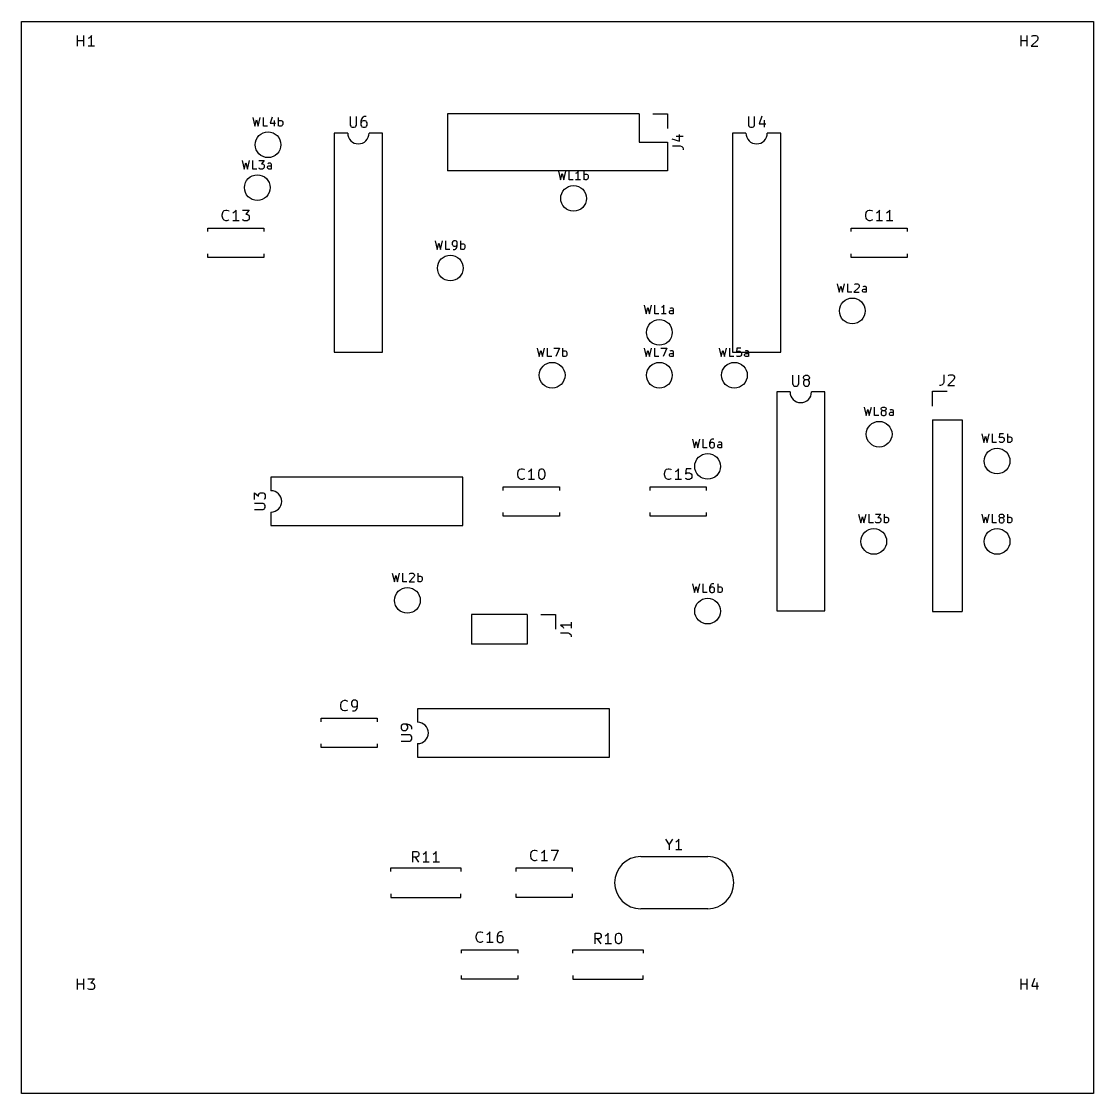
# Model space of a CAD drawing. Header units: millimetres. Extents: x 20 to 120, y -120 to -20.
import ezdxf

# ---------------------------------------------------------------- set-up
doc = ezdxf.new("R2010")
doc.units = ezdxf.units.MM
doc.layers.add('Edge.Cuts', color=40, linetype='CONTINUOUS', true_color=0xfabd2f)
doc.layers.add('F.Silkscreen', color=254, linetype='CONTINUOUS', true_color=0xebdbb2)

msp = doc.modelspace()

# ---------------------------------------------------------------- linework, layer by layer
at = {"layer": 'Edge.Cuts', "linetype": 'CONTINUOUS'}
for p, q in [((20, -20), (120, -20)), ((20, -120), (20, -20)), ((120, -20), (120, -120)), ((120, -120), (20, -120))]:
    msp.add_line(p, q, dxfattribs=at)
at = {"layer": 'F.Silkscreen', "linetype": 'CONTINUOUS'}
for p, q in [((25.238095, -22.304819), (25.238095, -21.304819)), ((25.238095, -21.781009), (25.809523, -21.781009)), ((25.809523, -22.304819), (25.809523, -21.304819)), ((26.333333, -21.542914), (26.238095, -21.590533)), ((26.428571, -21.447676), (26.333333, -21.542914)), ((26.523809, -21.304819), (26.428571, -21.447676)), ((26.523809, -22.304819), (26.523809, -21.304819)), ((113.238095, -22.304819), (113.238095, -21.304819)), ((113.238095, -21.781009), (113.809523, -21.781009)), ((113.809523, -22.304819), (113.809523, -21.304819)), ((114.761904, -21.73339), (114.190476, -22.304819)), ((114.238095, -21.400057), (114.285714, -21.352438)), ((114.285714, -21.352438), (114.380952, -21.304819)), ((114.380952, -21.304819), (114.619047, -21.304819)), ((114.619047, -21.304819), (114.714285, -21.352438)), ((114.714285, -21.352438), (114.761904, -21.400057)), ((114.761904, -21.400057), (114.809523, -21.495295)), ((114.809523, -21.590533), (114.761904, -21.73339)), ((114.809523, -21.495295), (114.809523, -21.590533)), ((26.809523, -22.304819), (26.238095, -22.304819)), ((114.190476, -22.304819), (114.809523, -22.304819)), ((41.590475, -28.963855), (41.780951, -29.763855)), ((42.085713, -29.763855), (42.27619, -28.963855)), ((42.580952, -29.763855), (42.580952, -28.963855)), ((43.380952, -28.92576), (43.190475, -29.497188)), ((43.990476, -29.763855), (43.990476, -28.963855)), ((50.668095, -28.874819), (50.668095, -29.684342)), ((51.239523, -29.684342), (51.239523, -28.874819)), ((51.810952, -28.970057), (51.715714, -29.112914)), ((51.858571, -28.922438), (51.810952, -28.970057)), ((51.953809, -28.874819), (51.858571, -28.922438)), ((52.144285, -28.874819), (51.953809, -28.874819)), ((59.73, -28.62), (59.73, -33.92)), ((77.62, -28.62), (59.73, -28.62)), ((77.62, -28.62), (77.62, -31.27)), ((78.89, -28.62), (80.27, -28.62)), ((80.27, -28.62), (80.27, -30)), ((87.808095, -28.874819), (87.808095, -29.684342)), ((88.379523, -29.684342), (88.379523, -28.874819)), ((89.04619, -28.8272), (88.808095, -29.541485)), ((41.780951, -29.763855), (41.933332, -29.192426)), ((41.933332, -29.192426), (42.085713, -29.763855)), ((42.961904, -29.763855), (42.580952, -29.763855)), ((43.190475, -29.497188), (43.685714, -29.497188)), ((43.571428, -29.230521), (43.571428, -29.763855)), ((43.990476, -29.268617), (44.066666, -29.230521)), ((44.066666, -29.763855), (43.990476, -29.72576)), ((44.066666, -29.230521), (44.219047, -29.230521)), ((44.219047, -29.763855), (44.066666, -29.763855)), ((44.219047, -29.230521), (44.295238, -29.268617)), ((44.295238, -29.72576), (44.219047, -29.763855)), ((44.295238, -29.268617), (44.333333, -29.306712)), ((44.333333, -29.687664), (44.295238, -29.72576)), ((44.333333, -29.306712), (44.371428, -29.382902)), ((44.371428, -29.611474), (44.333333, -29.687664)), ((44.371428, -29.382902), (44.371428, -29.611474)), ((50.668095, -29.684342), (50.715714, -29.77958)), ((50.715714, -29.77958), (50.763333, -29.8272)), ((50.763333, -29.8272), (50.858571, -29.874819)), ((50.858571, -29.874819), (51.049047, -29.874819)), ((51.049047, -29.874819), (51.144285, -29.8272)), ((51.144285, -29.8272), (51.191904, -29.77958)), ((51.191904, -29.77958), (51.239523, -29.684342)), ((51.715714, -29.112914), (51.668095, -29.30339)), ((51.668095, -29.30339), (51.668095, -29.684342)), ((51.715714, -29.351009), (51.668095, -29.446247)), ((51.668095, -29.684342), (51.715714, -29.77958)), ((51.763333, -29.30339), (51.715714, -29.351009)), ((51.715714, -29.77958), (51.763333, -29.8272)), ((51.858571, -29.255771), (51.763333, -29.30339)), ((51.763333, -29.8272), (51.858571, -29.874819)), ((52.049047, -29.255771), (51.858571, -29.255771)), ((51.858571, -29.874819), (52.049047, -29.874819)), ((52.144285, -29.30339), (52.049047, -29.255771)), ((52.049047, -29.874819), (52.144285, -29.8272)), ((52.191904, -29.351009), (52.144285, -29.30339)), ((52.144285, -29.8272), (52.191904, -29.77958)), ((52.239523, -29.446247), (52.191904, -29.351009)), ((52.191904, -29.77958), (52.239523, -29.684342)), ((52.239523, -29.684342), (52.239523, -29.446247)), ((87.808095, -29.684342), (87.855714, -29.77958)), ((87.855714, -29.77958), (87.903333, -29.8272)), ((87.903333, -29.8272), (87.998571, -29.874819)), ((87.998571, -29.874819), (88.189047, -29.874819)), ((88.189047, -29.874819), (88.284285, -29.8272)), ((88.284285, -29.8272), (88.331904, -29.77958)), ((88.331904, -29.77958), (88.379523, -29.684342)), ((88.808095, -29.541485), (89.427142, -29.541485)), ((89.284285, -29.208152), (89.284285, -29.874819)), ((49.18, -30.42), (49.18, -50.86)), ((50.43, -30.42), (49.18, -30.42)), ((53.68, -30.42), (52.43, -30.42)), ((53.68, -50.86), (53.68, -30.42)), ((80.6772, -30.936666), (81.391485, -31.174761)), ((81.058152, -30.698571), (81.724819, -30.698571)), ((81.391485, -31.174761), (81.391485, -30.555714)), ((86.32, -30.42), (86.32, -50.86)), ((87.57, -30.42), (86.32, -30.42)), ((90.82, -30.42), (89.57, -30.42)), ((90.82, -50.86), (90.82, -30.42)), ((77.62, -31.27), (80.27, -31.27)), ((80.27, -31.27), (80.27, -33.92)), ((80.724819, -31.603333), (81.439104, -31.603333)), ((81.439104, -31.603333), (81.581961, -31.650952)), ((81.581961, -31.650952), (81.6772, -31.74619)), ((81.6772, -31.74619), (81.724819, -31.889047)), ((81.724819, -31.889047), (81.724819, -31.984285)), ((40.590475, -32.963855), (40.780951, -33.763855)), ((41.085713, -33.763855), (41.27619, -32.963855)), ((41.580952, -33.763855), (41.580952, -32.963855)), ((42.15238, -32.963855), (42.647618, -32.963855)), ((42.647618, -32.963855), (42.380952, -33.268617)), ((40.780951, -33.763855), (40.933332, -33.192426)), ((40.933332, -33.192426), (41.085713, -33.763855)), ((41.961904, -33.763855), (41.580952, -33.763855)), ((42.190475, -33.72576), (42.15238, -33.687664)), ((42.266666, -33.763855), (42.190475, -33.72576)), ((42.495237, -33.763855), (42.266666, -33.763855)), ((42.380952, -33.268617), (42.495237, -33.268617)), ((42.495237, -33.268617), (42.571428, -33.306712)), ((42.571428, -33.72576), (42.495237, -33.763855)), ((42.571428, -33.306712), (42.609523, -33.344807)), ((42.609523, -33.687664), (42.571428, -33.72576)), ((42.609523, -33.344807), (42.647618, -33.420998)), ((42.647618, -33.611474), (42.609523, -33.687664)), ((42.647618, -33.420998), (42.647618, -33.611474)), ((42.95238, -33.573379), (42.990476, -33.497188)), ((42.95238, -33.649569), (42.95238, -33.573379)), ((42.990476, -33.72576), (42.95238, -33.649569)), ((43.066666, -33.230521), (42.990476, -33.268617)), ((42.990476, -33.497188), (43.066666, -33.459093)), ((43.066666, -33.763855), (42.990476, -33.72576)), ((43.219047, -33.230521), (43.066666, -33.230521)), ((43.066666, -33.459093), (43.257142, -33.459093)), ((43.257142, -33.763855), (43.066666, -33.763855)), ((43.295238, -33.268617), (43.219047, -33.230521)), ((43.257142, -33.459093), (43.333333, -33.420998)), ((43.333333, -33.72576), (43.257142, -33.763855)), ((43.333333, -33.344807), (43.295238, -33.268617)), ((43.333333, -33.763855), (43.333333, -33.344807)), ((80.27, -33.92), (59.73, -33.92)), ((70.090475, -33.963855), (70.280951, -34.763855)), ((70.585713, -34.763855), (70.77619, -33.963855)), ((71.080952, -34.763855), (71.080952, -33.963855)), ((71.919047, -33.963855), (71.842856, -34.07814)), ((71.919047, -34.763855), (71.919047, -33.963855)), ((72.490476, -34.763855), (72.490476, -33.963855)), ((70.280951, -34.763855), (70.433332, -34.192426)), ((70.433332, -34.192426), (70.585713, -34.763855)), ((71.461904, -34.763855), (71.080952, -34.763855)), ((71.766666, -34.154331), (71.690475, -34.192426)), ((72.147618, -34.763855), (71.690475, -34.763855)), ((71.842856, -34.07814), (71.766666, -34.154331)), ((72.490476, -34.268617), (72.566666, -34.230521)), ((72.566666, -34.763855), (72.490476, -34.72576)), ((72.566666, -34.230521), (72.719047, -34.230521)), ((72.719047, -34.763855), (72.566666, -34.763855)), ((72.719047, -34.230521), (72.795238, -34.268617)), ((72.795238, -34.72576), (72.719047, -34.763855)), ((72.795238, -34.268617), (72.833333, -34.306712)), ((72.833333, -34.687664), (72.795238, -34.72576)), ((72.833333, -34.306712), (72.871428, -34.382902)), ((72.871428, -34.611474), (72.833333, -34.687664)), ((72.871428, -34.382902), (72.871428, -34.611474)), ((38.728095, -38.02339), (38.775714, -37.832914)), ((38.775714, -37.832914), (38.823333, -37.737676)), ((38.823333, -37.737676), (38.918571, -37.642438)), ((38.918571, -37.642438), (39.061428, -37.594819)), ((39.061428, -37.594819), (39.156666, -37.594819)), ((39.156666, -37.594819), (39.299523, -37.642438)), ((39.299523, -37.642438), (39.347142, -37.690057)), ((39.823333, -37.832914), (39.728095, -37.880533)), ((39.918571, -37.737676), (39.823333, -37.832914)), ((40.013809, -37.594819), (39.918571, -37.737676)), ((40.013809, -38.594819), (40.013809, -37.594819)), ((40.632857, -37.594819), (41.251904, -37.594819)), ((41.251904, -37.594819), (40.918571, -37.975771)), ((40.918571, -37.975771), (41.061428, -37.975771)), ((41.061428, -37.975771), (41.156666, -38.02339)), ((98.748095, -38.02339), (98.795714, -37.832914)), ((98.795714, -37.832914), (98.843333, -37.737676)), ((98.843333, -37.737676), (98.938571, -37.642438)), ((98.938571, -37.642438), (99.081428, -37.594819)), ((99.081428, -37.594819), (99.176666, -37.594819)), ((99.176666, -37.594819), (99.319523, -37.642438)), ((99.319523, -37.642438), (99.367142, -37.690057)), ((99.843333, -37.832914), (99.748095, -37.880533)), ((99.938571, -37.737676), (99.843333, -37.832914)), ((100.033809, -37.594819), (99.938571, -37.737676)), ((100.033809, -38.594819), (100.033809, -37.594819)), ((100.795714, -37.832914), (100.700476, -37.880533)), ((100.890952, -37.737676), (100.795714, -37.832914)), ((100.98619, -37.594819), (100.890952, -37.737676)), ((100.98619, -38.594819), (100.98619, -37.594819)), ((38.728095, -38.166247), (38.728095, -38.02339)), ((38.775714, -38.356723), (38.728095, -38.166247)), ((38.823333, -38.451961), (38.775714, -38.356723)), ((38.918571, -38.5472), (38.823333, -38.451961)), ((39.061428, -38.594819), (38.918571, -38.5472)), ((39.156666, -38.594819), (39.061428, -38.594819)), ((39.299523, -38.5472), (39.156666, -38.594819)), ((39.347142, -38.49958), (39.299523, -38.5472)), ((40.299523, -38.594819), (39.728095, -38.594819)), ((40.680476, -38.5472), (40.632857, -38.49958)), ((40.775714, -38.594819), (40.680476, -38.5472)), ((41.061428, -38.594819), (40.775714, -38.594819)), ((41.156666, -38.5472), (41.061428, -38.594819)), ((41.156666, -38.02339), (41.204285, -38.071009)), ((41.204285, -38.49958), (41.156666, -38.5472)), ((41.204285, -38.071009), (41.251904, -38.166247)), ((41.251904, -38.404342), (41.204285, -38.49958)), ((41.251904, -38.166247), (41.251904, -38.404342)), ((98.748095, -38.166247), (98.748095, -38.02339)), ((98.795714, -38.356723), (98.748095, -38.166247)), ((98.843333, -38.451961), (98.795714, -38.356723)), ((98.938571, -38.5472), (98.843333, -38.451961)), ((99.081428, -38.594819), (98.938571, -38.5472)), ((99.176666, -38.594819), (99.081428, -38.594819)), ((99.319523, -38.5472), (99.176666, -38.594819)), ((99.367142, -38.49958), (99.319523, -38.5472)), ((100.319523, -38.594819), (99.748095, -38.594819)), ((101.271904, -38.594819), (100.700476, -38.594819)), ((37.37, -39.27), (42.61, -39.27)), ((37.37, -39.607), (37.37, -39.27)), ((42.61, -39.27), (42.61, -39.607)), ((97.39, -39.27), (102.63, -39.27)), ((97.39, -39.607), (97.39, -39.27)), ((102.63, -39.27), (102.63, -39.607)), ((58.590475, -40.463855), (58.780951, -41.263855)), ((58.780951, -41.263855), (58.933332, -40.692426)), ((58.933332, -40.692426), (59.085713, -41.263855)), ((59.085713, -41.263855), (59.27619, -40.463855)), ((59.580952, -41.263855), (59.580952, -40.463855)), ((60.228571, -40.540045), (60.190475, -40.616236)), ((60.190475, -40.616236), (60.190475, -40.806712)), ((60.190475, -40.806712), (60.228571, -40.882902)), ((60.266666, -40.50195), (60.228571, -40.540045)), ((60.228571, -40.882902), (60.266666, -40.920998)), ((60.342856, -40.463855), (60.266666, -40.50195)), ((60.266666, -40.920998), (60.342856, -40.959093)), ((60.495237, -40.463855), (60.342856, -40.463855)), ((60.342856, -40.959093), (60.495237, -40.959093)), ((60.571428, -40.50195), (60.495237, -40.463855)), ((60.495237, -40.959093), (60.571428, -40.920998)), ((60.609523, -40.540045), (60.571428, -40.50195)), ((60.571428, -40.920998), (60.609523, -40.882902)), ((60.647618, -40.616236), (60.609523, -40.540045)), ((60.609523, -40.882902), (60.647618, -40.806712)), ((60.609523, -41.073379), (60.647618, -40.920998)), ((60.647618, -40.920998), (60.647618, -40.616236)), ((60.990476, -41.263855), (60.990476, -40.463855)), ((60.990476, -40.768617), (61.066666, -40.730521)), ((61.066666, -40.730521), (61.219047, -40.730521)), ((61.219047, -40.730521), (61.295238, -40.768617)), ((61.295238, -40.768617), (61.333333, -40.806712)), ((61.333333, -40.806712), (61.371428, -40.882902)), ((61.371428, -40.882902), (61.371428, -41.111474)), ((37.37, -42.01), (37.37, -41.673)), ((42.61, -41.673), (42.61, -42.01)), ((59.961904, -41.263855), (59.580952, -41.263855)), ((60.266666, -41.263855), (60.419047, -41.263855)), ((60.419047, -41.263855), (60.495237, -41.22576)), ((60.495237, -41.22576), (60.533333, -41.187664)), ((60.533333, -41.187664), (60.609523, -41.073379)), ((61.066666, -41.263855), (60.990476, -41.22576)), ((61.219047, -41.263855), (61.066666, -41.263855)), ((61.295238, -41.22576), (61.219047, -41.263855)), ((61.333333, -41.187664), (61.295238, -41.22576)), ((61.371428, -41.111474), (61.333333, -41.187664)), ((97.39, -42.01), (97.39, -41.673)), ((102.63, -41.673), (102.63, -42.01)), ((42.61, -42.01), (37.37, -42.01)), ((102.63, -42.01), (97.39, -42.01)), ((96.090475, -44.463855), (96.280951, -45.263855)), ((96.280951, -45.263855), (96.433332, -44.692426)), ((96.433332, -44.692426), (96.585713, -45.263855)), ((96.585713, -45.263855), (96.77619, -44.463855)), ((97.080952, -45.263855), (97.080952, -44.463855)), ((98.109523, -44.806712), (97.65238, -45.263855)), ((97.690475, -44.540045), (97.728571, -44.50195)), ((97.728571, -44.50195), (97.804761, -44.463855)), ((97.804761, -44.463855), (97.995237, -44.463855)), ((97.995237, -44.463855), (98.071428, -44.50195)), ((98.071428, -44.50195), (98.109523, -44.540045)), ((98.109523, -44.540045), (98.147618, -44.616236)), ((98.147618, -44.692426), (98.109523, -44.806712)), ((98.147618, -44.616236), (98.147618, -44.692426)), ((98.45238, -45.073379), (98.490476, -44.997188)), ((98.566666, -44.730521), (98.490476, -44.768617)), ((98.490476, -44.997188), (98.566666, -44.959093)), ((98.719047, -44.730521), (98.566666, -44.730521)), ((98.566666, -44.959093), (98.757142, -44.959093)), ((98.795238, -44.768617), (98.719047, -44.730521)), ((98.757142, -44.959093), (98.833333, -44.920998)), ((98.833333, -44.844807), (98.795238, -44.768617)), ((98.833333, -45.263855), (98.833333, -44.844807)), ((97.461904, -45.263855), (97.080952, -45.263855)), ((97.65238, -45.263855), (98.147618, -45.263855)), ((98.45238, -45.149569), (98.45238, -45.073379)), ((98.490476, -45.22576), (98.45238, -45.149569)), ((98.566666, -45.263855), (98.490476, -45.22576)), ((98.757142, -45.263855), (98.566666, -45.263855)), ((98.833333, -45.22576), (98.757142, -45.263855)), ((78.090475, -46.463855), (78.280951, -47.263855)), ((78.280951, -47.263855), (78.433332, -46.692426)), ((78.433332, -46.692426), (78.585713, -47.263855)), ((78.585713, -47.263855), (78.77619, -46.463855)), ((79.080952, -47.263855), (79.080952, -46.463855)), ((79.766666, -46.654331), (79.690475, -46.692426)), ((79.842856, -46.57814), (79.766666, -46.654331)), ((79.919047, -46.463855), (79.842856, -46.57814)), ((79.919047, -47.263855), (79.919047, -46.463855)), ((80.45238, -47.073379), (80.490476, -46.997188)), ((80.566666, -46.730521), (80.490476, -46.768617)), ((80.490476, -46.997188), (80.566666, -46.959093)), ((80.719047, -46.730521), (80.566666, -46.730521)), ((80.566666, -46.959093), (80.757142, -46.959093)), ((80.795238, -46.768617), (80.719047, -46.730521)), ((80.757142, -46.959093), (80.833333, -46.920998)), ((80.833333, -46.844807), (80.795238, -46.768617)), ((80.833333, -47.263855), (80.833333, -46.844807)), ((79.461904, -47.263855), (79.080952, -47.263855)), ((80.147618, -47.263855), (79.690475, -47.263855)), ((80.45238, -47.149569), (80.45238, -47.073379)), ((80.490476, -47.22576), (80.45238, -47.149569)), ((80.566666, -47.263855), (80.490476, -47.22576)), ((80.757142, -47.263855), (80.566666, -47.263855)), ((80.833333, -47.22576), (80.757142, -47.263855)), ((49.18, -50.86), (53.68, -50.86)), ((68.090475, -50.463855), (68.280951, -51.263855)), ((68.280951, -51.263855), (68.433332, -50.692426)), ((68.433332, -50.692426), (68.585713, -51.263855)), ((68.585713, -51.263855), (68.77619, -50.463855)), ((69.080952, -51.263855), (69.080952, -50.463855)), ((69.65238, -50.463855), (70.185714, -50.463855)), ((70.185714, -50.463855), (69.842856, -51.263855)), ((70.490476, -51.263855), (70.490476, -50.463855)), ((70.490476, -50.768617), (70.566666, -50.730521)), ((70.566666, -50.730521), (70.719047, -50.730521)), ((70.719047, -50.730521), (70.795238, -50.768617)), ((70.795238, -50.768617), (70.833333, -50.806712)), ((70.833333, -50.806712), (70.871428, -50.882902)), ((70.871428, -50.882902), (70.871428, -51.111474)), ((78.090475, -50.463855), (78.280951, -51.263855)), ((78.280951, -51.263855), (78.433332, -50.692426)), ((78.433332, -50.692426), (78.585713, -51.263855)), ((78.585713, -51.263855), (78.77619, -50.463855)), ((79.080952, -51.263855), (79.080952, -50.463855)), ((79.65238, -50.463855), (80.185714, -50.463855)), ((80.185714, -50.463855), (79.842856, -51.263855)), ((80.45238, -51.073379), (80.490476, -50.997188)), ((80.566666, -50.730521), (80.490476, -50.768617)), ((80.490476, -50.997188), (80.566666, -50.959093)), ((80.719047, -50.730521), (80.566666, -50.730521)), ((80.566666, -50.959093), (80.757142, -50.959093)), ((80.795238, -50.768617), (80.719047, -50.730521)), ((80.757142, -50.959093), (80.833333, -50.920998)), ((80.833333, -50.844807), (80.795238, -50.768617)), ((80.833333, -51.263855), (80.833333, -50.844807)), ((85.090475, -50.463855), (85.280951, -51.263855)), ((85.280951, -51.263855), (85.433332, -50.692426)), ((85.433332, -50.692426), (85.585713, -51.263855)), ((85.585713, -51.263855), (85.77619, -50.463855)), ((86.080952, -51.263855), (86.080952, -50.463855)), ((86.32, -50.86), (90.82, -50.86)), ((86.728571, -50.463855), (86.690475, -50.844807)), ((86.690475, -50.844807), (86.728571, -50.806712)), ((87.109523, -50.463855), (86.728571, -50.463855)), ((86.728571, -50.806712), (86.804761, -50.768617)), ((86.804761, -50.768617), (86.995237, -50.768617)), ((86.995237, -50.768617), (87.071428, -50.806712)), ((87.071428, -50.806712), (87.109523, -50.844807)), ((87.109523, -50.844807), (87.147618, -50.920998)), ((87.147618, -50.920998), (87.147618, -51.111474)), ((87.45238, -51.073379), (87.490476, -50.997188)), ((87.566666, -50.730521), (87.490476, -50.768617)), ((87.490476, -50.997188), (87.566666, -50.959093)), ((87.719047, -50.730521), (87.566666, -50.730521)), ((87.566666, -50.959093), (87.757142, -50.959093)), ((87.795238, -50.768617), (87.719047, -50.730521)), ((87.757142, -50.959093), (87.833333, -50.920998)), ((87.833333, -50.844807), (87.795238, -50.768617)), ((87.833333, -51.263855), (87.833333, -50.844807)), ((69.461904, -51.263855), (69.080952, -51.263855)), ((70.566666, -51.263855), (70.490476, -51.22576)), ((70.719047, -51.263855), (70.566666, -51.263855)), ((70.795238, -51.22576), (70.719047, -51.263855)), ((70.833333, -51.187664), (70.795238, -51.22576)), ((70.871428, -51.111474), (70.833333, -51.187664)), ((79.461904, -51.263855), (79.080952, -51.263855)), ((80.45238, -51.149569), (80.45238, -51.073379)), ((80.490476, -51.22576), (80.45238, -51.149569)), ((80.566666, -51.263855), (80.490476, -51.22576)), ((80.757142, -51.263855), (80.566666, -51.263855)), ((80.833333, -51.22576), (80.757142, -51.263855)), ((86.461904, -51.263855), (86.080952, -51.263855)), ((86.728571, -51.22576), (86.690475, -51.187664)), ((86.804761, -51.263855), (86.728571, -51.22576)), ((86.995237, -51.263855), (86.804761, -51.263855)), ((87.071428, -51.22576), (86.995237, -51.263855)), ((87.109523, -51.187664), (87.071428, -51.22576)), ((87.147618, -51.111474), (87.109523, -51.187664)), ((87.45238, -51.149569), (87.45238, -51.073379)), ((87.490476, -51.22576), (87.45238, -51.149569)), ((87.566666, -51.263855), (87.490476, -51.22576)), ((87.757142, -51.263855), (87.566666, -51.263855)), ((87.833333, -51.22576), (87.757142, -51.263855)), ((106.019166, -52.954819), (106.019166, -53.669104)), ((106.495357, -53.002438), (106.590595, -52.954819)), ((106.590595, -52.954819), (106.82869, -52.954819)), ((106.82869, -52.954819), (106.923928, -53.002438)), ((91.930595, -53.004819), (91.930595, -53.814342)), ((91.930595, -53.814342), (91.978214, -53.90958)), ((91.978214, -53.90958), (92.025833, -53.9572)), ((92.025833, -53.9572), (92.121071, -54.004819)), ((92.311547, -54.004819), (92.406785, -53.9572)), ((92.406785, -53.9572), (92.454404, -53.90958)), ((92.454404, -53.90958), (92.502023, -53.814342)), ((92.502023, -53.814342), (92.502023, -53.004819)), ((92.930595, -53.195295), (92.978214, -53.100057)), ((92.930595, -53.242914), (92.930595, -53.195295)), ((92.978214, -53.338152), (92.930595, -53.242914)), ((92.978214, -53.528628), (92.930595, -53.623866)), ((92.930595, -53.623866), (92.930595, -53.814342)), ((92.930595, -53.814342), (92.978214, -53.90958)), ((92.978214, -53.100057), (93.025833, -53.052438)), ((93.025833, -53.385771), (92.978214, -53.338152)), ((93.025833, -53.481009), (92.978214, -53.528628)), ((92.978214, -53.90958), (93.025833, -53.9572)), ((93.025833, -53.052438), (93.121071, -53.004819)), ((93.121071, -53.43339), (93.025833, -53.385771)), ((93.121071, -53.43339), (93.025833, -53.481009)), ((93.025833, -53.9572), (93.121071, -54.004819)), ((93.121071, -53.004819), (93.311547, -53.004819)), ((93.311547, -53.43339), (93.121071, -53.43339)), ((93.311547, -53.004819), (93.406785, -53.052438)), ((93.406785, -53.385771), (93.311547, -53.43339)), ((93.406785, -53.481009), (93.311547, -53.43339)), ((93.311547, -54.004819), (93.406785, -53.9572)), ((93.406785, -53.052438), (93.454404, -53.100057)), ((93.454404, -53.338152), (93.406785, -53.385771)), ((93.454404, -53.528628), (93.406785, -53.481009)), ((93.406785, -53.9572), (93.454404, -53.90958)), ((93.454404, -53.100057), (93.502023, -53.195295)), ((93.502023, -53.242914), (93.454404, -53.338152)), ((93.502023, -53.623866), (93.454404, -53.528628)), ((93.454404, -53.90958), (93.502023, -53.814342)), ((93.502023, -53.195295), (93.502023, -53.242914)), ((93.502023, -53.814342), (93.502023, -53.623866)), ((105.733452, -53.954819), (105.638214, -53.954819)), ((105.876309, -53.9072), (105.733452, -53.954819)), ((105.971547, -53.811961), (105.876309, -53.9072)), ((106.019166, -53.669104), (105.971547, -53.811961)), ((106.971547, -53.38339), (106.400119, -53.954819)), ((106.400119, -53.954819), (107.019166, -53.954819)), ((106.447738, -53.050057), (106.495357, -53.002438)), ((106.923928, -53.002438), (106.971547, -53.050057)), ((106.971547, -53.050057), (107.019166, -53.145295)), ((107.019166, -53.240533), (106.971547, -53.38339)), ((107.019166, -53.145295), (107.019166, -53.240533)), ((90.4425, -54.55), (90.4425, -74.99)), ((91.6925, -54.55), (90.4425, -54.55)), ((92.121071, -54.004819), (92.311547, -54.004819)), ((93.121071, -54.004819), (93.311547, -54.004819)), ((94.9425, -54.55), (93.6925, -54.55)), ((94.9425, -74.99), (94.9425, -54.55)), ((104.9725, -54.5), (106.3525, -54.5)), ((104.9725, -55.88), (104.9725, -54.5)), ((98.590475, -55.963855), (98.780951, -56.763855)), ((99.085713, -56.763855), (99.27619, -55.963855)), ((99.580952, -56.763855), (99.580952, -55.963855)), ((100.266666, -56.00195), (100.342856, -55.963855)), ((100.342856, -55.963855), (100.495237, -55.963855)), ((100.495237, -55.963855), (100.571428, -56.00195)), ((98.780951, -56.763855), (98.933332, -56.192426)), ((98.933332, -56.192426), (99.085713, -56.763855)), ((99.961904, -56.763855), (99.580952, -56.763855)), ((100.190475, -56.116236), (100.228571, -56.040045)), ((100.190475, -56.154331), (100.190475, -56.116236)), ((100.228571, -56.230521), (100.190475, -56.154331)), ((100.228571, -56.382902), (100.190475, -56.459093)), ((100.190475, -56.459093), (100.190475, -56.611474)), ((100.190475, -56.611474), (100.228571, -56.687664)), ((100.228571, -56.040045), (100.266666, -56.00195)), ((100.266666, -56.268617), (100.228571, -56.230521)), ((100.266666, -56.344807), (100.228571, -56.382902)), ((100.228571, -56.687664), (100.266666, -56.72576)), ((100.342856, -56.306712), (100.266666, -56.268617)), ((100.342856, -56.306712), (100.266666, -56.344807)), ((100.266666, -56.72576), (100.342856, -56.763855)), ((100.495237, -56.306712), (100.342856, -56.306712)), ((100.342856, -56.763855), (100.495237, -56.763855)), ((100.571428, -56.268617), (100.495237, -56.306712)), ((100.571428, -56.344807), (100.495237, -56.306712)), ((100.495237, -56.763855), (100.571428, -56.72576)), ((100.571428, -56.00195), (100.609523, -56.040045)), ((100.609523, -56.230521), (100.571428, -56.268617)), ((100.609523, -56.382902), (100.571428, -56.344807)), ((100.571428, -56.72576), (100.609523, -56.687664)), ((100.609523, -56.040045), (100.647618, -56.116236)), ((100.647618, -56.154331), (100.609523, -56.230521)), ((100.647618, -56.459093), (100.609523, -56.382902)), ((100.609523, -56.687664), (100.647618, -56.611474)), ((100.647618, -56.116236), (100.647618, -56.154331)), ((100.647618, -56.611474), (100.647618, -56.459093)), ((100.95238, -56.573379), (100.990476, -56.497188)), ((100.95238, -56.649569), (100.95238, -56.573379)), ((100.990476, -56.72576), (100.95238, -56.649569)), ((101.066666, -56.230521), (100.990476, -56.268617)), ((100.990476, -56.497188), (101.066666, -56.459093)), ((101.066666, -56.763855), (100.990476, -56.72576)), ((101.219047, -56.230521), (101.066666, -56.230521)), ((101.066666, -56.459093), (101.257142, -56.459093)), ((101.257142, -56.763855), (101.066666, -56.763855)), ((101.295238, -56.268617), (101.219047, -56.230521)), ((101.257142, -56.459093), (101.333333, -56.420998)), ((101.333333, -56.72576), (101.257142, -56.763855)), ((101.333333, -56.344807), (101.295238, -56.268617)), ((101.333333, -56.763855), (101.333333, -56.344807)), ((104.9725, -57.15), (104.9725, -75.04)), ((104.9725, -57.15), (107.7325, -57.15)), ((107.7325, -57.15), (107.7325, -75.04)), ((82.590475, -58.963855), (82.780951, -59.763855)), ((83.085713, -59.763855), (83.27619, -58.963855)), ((83.580952, -59.763855), (83.580952, -58.963855)), ((84.419047, -58.963855), (84.342856, -59.00195)), ((84.571428, -58.963855), (84.419047, -58.963855)), ((109.590475, -58.463855), (109.780951, -59.263855)), ((109.780951, -59.263855), (109.933332, -58.692426)), ((109.933332, -58.692426), (110.085713, -59.263855)), ((110.085713, -59.263855), (110.27619, -58.463855)), ((110.580952, -59.263855), (110.580952, -58.463855)), ((111.228571, -58.463855), (111.190475, -58.844807)), ((111.190475, -58.844807), (111.228571, -58.806712)), ((111.609523, -58.463855), (111.228571, -58.463855)), ((111.228571, -58.806712), (111.304761, -58.768617)), ((111.304761, -58.768617), (111.495237, -58.768617)), ((111.495237, -58.768617), (111.571428, -58.806712)), ((111.571428, -58.806712), (111.609523, -58.844807)), ((111.609523, -58.844807), (111.647618, -58.920998)), ((111.647618, -58.920998), (111.647618, -59.111474)), ((111.990476, -59.263855), (111.990476, -58.463855)), ((111.990476, -58.768617), (112.066666, -58.730521)), ((112.066666, -58.730521), (112.219047, -58.730521)), ((112.219047, -58.730521), (112.295238, -58.768617)), ((112.295238, -58.768617), (112.333333, -58.806712)), ((112.333333, -58.806712), (112.371428, -58.882902)), ((112.371428, -58.882902), (112.371428, -59.111474)), ((82.780951, -59.763855), (82.933332, -59.192426)), ((82.933332, -59.192426), (83.085713, -59.763855)), ((83.961904, -59.763855), (83.580952, -59.763855)), ((84.228571, -59.154331), (84.190475, -59.306712)), ((84.190475, -59.306712), (84.190475, -59.611474)), ((84.228571, -59.344807), (84.190475, -59.420998)), ((84.190475, -59.611474), (84.228571, -59.687664)), ((84.304761, -59.040045), (84.228571, -59.154331)), ((84.266666, -59.306712), (84.228571, -59.344807)), ((84.228571, -59.687664), (84.266666, -59.72576)), ((84.342856, -59.268617), (84.266666, -59.306712)), ((84.266666, -59.72576), (84.342856, -59.763855)), ((84.342856, -59.00195), (84.304761, -59.040045)), ((84.495237, -59.268617), (84.342856, -59.268617)), ((84.342856, -59.763855), (84.495237, -59.763855)), ((84.571428, -59.306712), (84.495237, -59.268617)), ((84.495237, -59.763855), (84.571428, -59.72576)), ((84.609523, -59.344807), (84.571428, -59.306712)), ((84.571428, -59.72576), (84.609523, -59.687664)), ((84.647618, -59.420998), (84.609523, -59.344807)), ((84.609523, -59.687664), (84.647618, -59.611474)), ((84.647618, -59.611474), (84.647618, -59.420998)), ((84.95238, -59.573379), (84.990476, -59.497188)), ((84.95238, -59.649569), (84.95238, -59.573379)), ((84.990476, -59.72576), (84.95238, -59.649569)), ((85.066666, -59.230521), (84.990476, -59.268617)), ((84.990476, -59.497188), (85.066666, -59.459093)), ((85.066666, -59.763855), (84.990476, -59.72576)), ((85.219047, -59.230521), (85.066666, -59.230521)), ((85.066666, -59.459093), (85.257142, -59.459093)), ((85.257142, -59.763855), (85.066666, -59.763855)), ((85.295238, -59.268617), (85.219047, -59.230521)), ((85.257142, -59.459093), (85.333333, -59.420998)), ((85.333333, -59.72576), (85.257142, -59.763855)), ((85.333333, -59.344807), (85.295238, -59.268617)), ((85.333333, -59.763855), (85.333333, -59.344807)), ((110.961904, -59.263855), (110.580952, -59.263855)), ((111.228571, -59.22576), (111.190475, -59.187664)), ((111.304761, -59.263855), (111.228571, -59.22576)), ((111.495237, -59.263855), (111.304761, -59.263855)), ((111.571428, -59.22576), (111.495237, -59.263855)), ((111.609523, -59.187664), (111.571428, -59.22576)), ((111.647618, -59.111474), (111.609523, -59.187664)), ((112.066666, -59.263855), (111.990476, -59.22576)), ((112.219047, -59.263855), (112.066666, -59.263855)), ((112.295238, -59.22576), (112.219047, -59.263855)), ((112.333333, -59.187664), (112.295238, -59.22576)), ((112.371428, -59.111474), (112.333333, -59.187664)), ((66.293095, -62.15339), (66.340714, -61.962914)), ((66.340714, -61.962914), (66.388333, -61.867676)), ((66.388333, -61.867676), (66.483571, -61.772438)), ((66.483571, -61.772438), (66.626428, -61.724819)), ((66.626428, -61.724819), (66.721666, -61.724819)), ((66.721666, -61.724819), (66.864523, -61.772438)), ((66.864523, -61.772438), (66.912142, -61.820057)), ((67.388333, -61.962914), (67.293095, -62.010533)), ((67.483571, -61.867676), (67.388333, -61.962914)), ((67.578809, -61.724819), (67.483571, -61.867676)), ((67.578809, -62.724819), (67.578809, -61.724819)), ((68.245476, -62.105771), (68.293095, -61.915295)), ((68.293095, -61.915295), (68.340714, -61.820057)), ((68.340714, -61.820057), (68.388333, -61.772438)), ((68.388333, -61.772438), (68.483571, -61.724819)), ((68.483571, -61.724819), (68.578809, -61.724819)), ((68.578809, -61.724819), (68.674047, -61.772438)), ((68.674047, -61.772438), (68.721666, -61.820057)), ((68.721666, -61.820057), (68.769285, -61.915295)), ((68.769285, -61.915295), (68.816904, -62.105771)), ((79.990595, -62.15339), (80.038214, -61.962914)), ((80.038214, -61.962914), (80.085833, -61.867676)), ((80.085833, -61.867676), (80.181071, -61.772438)), ((80.181071, -61.772438), (80.323928, -61.724819)), ((80.323928, -61.724819), (80.419166, -61.724819)), ((80.419166, -61.724819), (80.562023, -61.772438)), ((80.562023, -61.772438), (80.609642, -61.820057)), ((81.085833, -61.962914), (80.990595, -62.010533)), ((81.181071, -61.867676), (81.085833, -61.962914)), ((81.276309, -61.724819), (81.181071, -61.867676)), ((81.276309, -62.724819), (81.276309, -61.724819)), ((81.990595, -61.724819), (81.942976, -62.201009)), ((82.466785, -61.724819), (81.990595, -61.724819)), ((43.275, -62.52), (43.275, -63.77)), ((61.175, -62.52), (43.275, -62.52)), ((61.175, -67.02), (61.175, -62.52)), ((66.293095, -62.296247), (66.293095, -62.15339)), ((66.340714, -62.486723), (66.293095, -62.296247)), ((66.388333, -62.581961), (66.340714, -62.486723)), ((66.483571, -62.6772), (66.388333, -62.581961)), ((66.626428, -62.724819), (66.483571, -62.6772)), ((66.721666, -62.724819), (66.626428, -62.724819)), ((66.864523, -62.6772), (66.721666, -62.724819)), ((66.912142, -62.62958), (66.864523, -62.6772)), ((67.864523, -62.724819), (67.293095, -62.724819)), ((68.245476, -62.343866), (68.245476, -62.105771)), ((68.293095, -62.534342), (68.245476, -62.343866)), ((68.340714, -62.62958), (68.293095, -62.534342)), ((68.388333, -62.6772), (68.340714, -62.62958)), ((68.483571, -62.724819), (68.388333, -62.6772)), ((68.578809, -62.724819), (68.483571, -62.724819)), ((68.674047, -62.6772), (68.578809, -62.724819)), ((68.721666, -62.62958), (68.674047, -62.6772)), ((68.769285, -62.534342), (68.721666, -62.62958)), ((68.816904, -62.343866), (68.769285, -62.534342)), ((68.816904, -62.105771), (68.816904, -62.343866)), ((79.990595, -62.296247), (79.990595, -62.15339)), ((80.038214, -62.486723), (79.990595, -62.296247)), ((80.085833, -62.581961), (80.038214, -62.486723)), ((80.181071, -62.6772), (80.085833, -62.581961)), ((80.323928, -62.724819), (80.181071, -62.6772)), ((80.419166, -62.724819), (80.323928, -62.724819)), ((80.562023, -62.6772), (80.419166, -62.724819)), ((80.609642, -62.62958), (80.562023, -62.6772)), ((81.562023, -62.724819), (80.990595, -62.724819)), ((81.942976, -62.201009), (81.990595, -62.15339)), ((81.990595, -62.6772), (81.942976, -62.62958)), ((81.990595, -62.15339), (82.085833, -62.105771)), ((82.085833, -62.724819), (81.990595, -62.6772)), ((82.085833, -62.105771), (82.323928, -62.105771)), ((82.323928, -62.724819), (82.085833, -62.724819)), ((82.323928, -62.105771), (82.419166, -62.15339)), ((82.419166, -62.6772), (82.323928, -62.724819)), ((82.419166, -62.15339), (82.466785, -62.201009)), ((82.466785, -62.62958), (82.419166, -62.6772)), ((82.466785, -62.201009), (82.514404, -62.296247)), ((82.514404, -62.534342), (82.466785, -62.62958)), ((82.514404, -62.296247), (82.514404, -62.534342)), ((41.729819, -64.579523), (41.729819, -63.960476)), ((41.729819, -63.960476), (42.110771, -64.293809)), ((42.206009, -64.008095), (42.301247, -63.960476)), ((42.301247, -63.960476), (42.539342, -63.960476)), ((42.539342, -63.960476), (42.63458, -64.008095)), ((64.935, -63.4), (70.175, -63.4)), ((64.935, -63.737), (64.935, -63.4)), ((70.175, -63.4), (70.175, -63.737)), ((78.6325, -63.4), (83.8725, -63.4)), ((78.6325, -63.737), (78.6325, -63.4)), ((83.8725, -63.4), (83.8725, -63.737)), ((42.539342, -64.960476), (41.729819, -64.960476)), ((42.110771, -64.150952), (42.15839, -64.055714)), ((42.110771, -64.293809), (42.110771, -64.150952)), ((42.15839, -64.055714), (42.206009, -64.008095)), ((42.63458, -65.008095), (42.539342, -64.960476)), ((42.63458, -64.008095), (42.6822, -64.055714)), ((42.6822, -64.531904), (42.63458, -64.579523)), ((42.6822, -64.055714), (42.729819, -64.150952)), ((42.729819, -64.436666), (42.6822, -64.531904)), ((42.729819, -64.150952), (42.729819, -64.436666)), ((41.729819, -65.531904), (42.539342, -65.531904)), ((42.539342, -65.531904), (42.63458, -65.484285)), ((42.6822, -65.055714), (42.63458, -65.008095)), ((42.63458, -65.484285), (42.6822, -65.436666)), ((42.729819, -65.150952), (42.6822, -65.055714)), ((42.6822, -65.436666), (42.729819, -65.341428)), ((42.729819, -65.341428), (42.729819, -65.150952)), ((43.275, -65.77), (43.275, -67.02)), ((64.935, -66.14), (64.935, -65.803)), ((70.175, -65.803), (70.175, -66.14)), ((78.6325, -66.14), (78.6325, -65.803)), ((83.8725, -65.803), (83.8725, -66.14)), ((98.090475, -65.963855), (98.280951, -66.763855)), ((98.585713, -66.763855), (98.77619, -65.963855)), ((99.080952, -66.763855), (99.080952, -65.963855)), ((99.65238, -65.963855), (100.147618, -65.963855)), ((100.147618, -65.963855), (99.880952, -66.268617)), ((100.490476, -66.763855), (100.490476, -65.963855)), ((109.590475, -65.963855), (109.780951, -66.763855)), ((110.085713, -66.763855), (110.27619, -65.963855)), ((110.580952, -66.763855), (110.580952, -65.963855)), ((111.266666, -66.00195), (111.342856, -65.963855)), ((111.342856, -65.963855), (111.495237, -65.963855)), ((111.495237, -65.963855), (111.571428, -66.00195)), ((111.990476, -66.763855), (111.990476, -65.963855)), ((70.175, -66.14), (64.935, -66.14)), ((83.8725, -66.14), (78.6325, -66.14)), ((98.280951, -66.763855), (98.433332, -66.192426)), ((98.433332, -66.192426), (98.585713, -66.763855)), ((99.461904, -66.763855), (99.080952, -66.763855)), ((99.690475, -66.72576), (99.65238, -66.687664)), ((99.766666, -66.763855), (99.690475, -66.72576)), ((99.995237, -66.763855), (99.766666, -66.763855)), ((99.880952, -66.268617), (99.995237, -66.268617)), ((99.995237, -66.268617), (100.071428, -66.306712)), ((100.071428, -66.72576), (99.995237, -66.763855)), ((100.071428, -66.306712), (100.109523, -66.344807)), ((100.109523, -66.687664), (100.071428, -66.72576)), ((100.109523, -66.344807), (100.147618, -66.420998)), ((100.147618, -66.611474), (100.109523, -66.687664)), ((100.147618, -66.420998), (100.147618, -66.611474)), ((100.490476, -66.268617), (100.566666, -66.230521)), ((100.566666, -66.763855), (100.490476, -66.72576)), ((100.566666, -66.230521), (100.719047, -66.230521)), ((100.719047, -66.763855), (100.566666, -66.763855)), ((100.719047, -66.230521), (100.795238, -66.268617)), ((100.795238, -66.72576), (100.719047, -66.763855)), ((100.795238, -66.268617), (100.833333, -66.306712)), ((100.833333, -66.687664), (100.795238, -66.72576)), ((100.833333, -66.306712), (100.871428, -66.382902)), ((100.871428, -66.611474), (100.833333, -66.687664)), ((100.871428, -66.382902), (100.871428, -66.611474)), ((109.780951, -66.763855), (109.933332, -66.192426)), ((109.933332, -66.192426), (110.085713, -66.763855)), ((110.961904, -66.763855), (110.580952, -66.763855)), ((111.190475, -66.116236), (111.228571, -66.040045)), ((111.190475, -66.154331), (111.190475, -66.116236)), ((111.228571, -66.230521), (111.190475, -66.154331)), ((111.228571, -66.382902), (111.190475, -66.459093)), ((111.190475, -66.459093), (111.190475, -66.611474)), ((111.190475, -66.611474), (111.228571, -66.687664)), ((111.228571, -66.040045), (111.266666, -66.00195)), ((111.266666, -66.268617), (111.228571, -66.230521)), ((111.266666, -66.344807), (111.228571, -66.382902)), ((111.228571, -66.687664), (111.266666, -66.72576)), ((111.342856, -66.306712), (111.266666, -66.268617)), ((111.342856, -66.306712), (111.266666, -66.344807)), ((111.266666, -66.72576), (111.342856, -66.763855)), ((111.495237, -66.306712), (111.342856, -66.306712)), ((111.342856, -66.763855), (111.495237, -66.763855)), ((111.571428, -66.268617), (111.495237, -66.306712)), ((111.571428, -66.344807), (111.495237, -66.306712)), ((111.495237, -66.763855), (111.571428, -66.72576)), ((111.571428, -66.00195), (111.609523, -66.040045)), ((111.609523, -66.230521), (111.571428, -66.268617)), ((111.609523, -66.382902), (111.571428, -66.344807)), ((111.571428, -66.72576), (111.609523, -66.687664)), ((111.609523, -66.040045), (111.647618, -66.116236)), ((111.647618, -66.154331), (111.609523, -66.230521)), ((111.647618, -66.459093), (111.609523, -66.382902)), ((111.609523, -66.687664), (111.647618, -66.611474)), ((111.647618, -66.116236), (111.647618, -66.154331)), ((111.647618, -66.611474), (111.647618, -66.459093)), ((111.990476, -66.268617), (112.066666, -66.230521)), ((112.066666, -66.763855), (111.990476, -66.72576)), ((112.066666, -66.230521), (112.219047, -66.230521)), ((112.219047, -66.763855), (112.066666, -66.763855)), ((112.219047, -66.230521), (112.295238, -66.268617)), ((112.295238, -66.72576), (112.219047, -66.763855)), ((112.295238, -66.268617), (112.333333, -66.306712)), ((112.333333, -66.687664), (112.295238, -66.72576)), ((112.333333, -66.306712), (112.371428, -66.382902)), ((112.371428, -66.611474), (112.333333, -66.687664)), ((112.371428, -66.382902), (112.371428, -66.611474)), ((43.275, -67.02), (61.175, -67.02)), ((54.590475, -71.463855), (54.780951, -72.263855)), ((54.780951, -72.263855), (54.933332, -71.692426)), ((54.933332, -71.692426), (55.085713, -72.263855)), ((55.085713, -72.263855), (55.27619, -71.463855)), ((55.580952, -72.263855), (55.580952, -71.463855)), ((56.609523, -71.806712), (56.15238, -72.263855)), ((56.190475, -71.540045), (56.228571, -71.50195)), ((56.228571, -71.50195), (56.304761, -71.463855)), ((56.304761, -71.463855), (56.495237, -71.463855)), ((56.495237, -71.463855), (56.571428, -71.50195)), ((56.571428, -71.50195), (56.609523, -71.540045)), ((56.609523, -71.540045), (56.647618, -71.616236)), ((56.647618, -71.692426), (56.609523, -71.806712)), ((56.647618, -71.616236), (56.647618, -71.692426)), ((56.990476, -72.263855), (56.990476, -71.463855)), ((56.990476, -71.768617), (57.066666, -71.730521)), ((57.066666, -71.730521), (57.219047, -71.730521)), ((57.219047, -71.730521), (57.295238, -71.768617)), ((57.295238, -71.768617), (57.333333, -71.806712)), ((57.333333, -71.806712), (57.371428, -71.882902)), ((57.371428, -71.882902), (57.371428, -72.111474)), ((55.961904, -72.263855), (55.580952, -72.263855)), ((56.15238, -72.263855), (56.647618, -72.263855)), ((57.066666, -72.263855), (56.990476, -72.22576)), ((57.219047, -72.263855), (57.066666, -72.263855)), ((57.295238, -72.22576), (57.219047, -72.263855)), ((57.333333, -72.187664), (57.295238, -72.22576)), ((57.371428, -72.111474), (57.333333, -72.187664)), ((82.590475, -72.463855), (82.780951, -73.263855)), ((82.780951, -73.263855), (82.933332, -72.692426)), ((82.933332, -72.692426), (83.085713, -73.263855)), ((83.085713, -73.263855), (83.27619, -72.463855)), ((83.580952, -73.263855), (83.580952, -72.463855)), ((84.228571, -72.654331), (84.190475, -72.806712)), ((84.190475, -72.806712), (84.190475, -73.111474)), ((84.228571, -72.844807), (84.190475, -72.920998)), ((84.304761, -72.540045), (84.228571, -72.654331)), ((84.266666, -72.806712), (84.228571, -72.844807)), ((84.342856, -72.768617), (84.266666, -72.806712)), ((84.342856, -72.50195), (84.304761, -72.540045)), ((84.419047, -72.463855), (84.342856, -72.50195)), ((84.495237, -72.768617), (84.342856, -72.768617)), ((84.571428, -72.463855), (84.419047, -72.463855)), ((84.571428, -72.806712), (84.495237, -72.768617)), ((84.609523, -72.844807), (84.571428, -72.806712)), ((84.647618, -72.920998), (84.609523, -72.844807)), ((84.647618, -73.111474), (84.647618, -72.920998)), ((84.990476, -73.263855), (84.990476, -72.463855)), ((84.990476, -72.768617), (85.066666, -72.730521)), ((85.066666, -72.730521), (85.219047, -72.730521)), ((85.219047, -72.730521), (85.295238, -72.768617)), ((85.295238, -72.768617), (85.333333, -72.806712)), ((85.333333, -72.806712), (85.371428, -72.882902)), ((85.371428, -72.882902), (85.371428, -73.111474)), ((83.961904, -73.263855), (83.580952, -73.263855)), ((84.190475, -73.111474), (84.228571, -73.187664)), ((84.228571, -73.187664), (84.266666, -73.22576)), ((84.266666, -73.22576), (84.342856, -73.263855)), ((84.342856, -73.263855), (84.495237, -73.263855)), ((84.495237, -73.263855), (84.571428, -73.22576)), ((84.571428, -73.22576), (84.609523, -73.187664)), ((84.609523, -73.187664), (84.647618, -73.111474)), ((85.066666, -73.263855), (84.990476, -73.22576)), ((85.219047, -73.263855), (85.066666, -73.263855)), ((85.295238, -73.22576), (85.219047, -73.263855)), ((85.333333, -73.187664), (85.295238, -73.22576)), ((85.371428, -73.111474), (85.333333, -73.187664)), ((90.4425, -74.99), (94.9425, -74.99)), ((61.9825, -75.32), (61.9825, -78.08)), ((67.1725, -75.32), (61.9825, -75.32)), ((67.1725, -75.32), (67.1725, -78.08)), ((68.4425, -75.32), (69.8225, -75.32)), ((69.8225, -75.32), (69.8225, -76.7)), ((104.9725, -75.04), (107.7325, -75.04)), ((71.277319, -76.319047), (70.277319, -76.319047)), ((70.277319, -76.319047), (70.420176, -76.414285)), ((70.420176, -76.414285), (70.515414, -76.509523)), ((70.515414, -76.509523), (70.563033, -76.604761)), ((71.277319, -76.033333), (71.277319, -76.604761)), ((70.277319, -77.033333), (70.991604, -77.033333)), ((70.991604, -77.033333), (71.134461, -77.080952)), ((71.134461, -77.080952), (71.2297, -77.17619)), ((71.2297, -77.17619), (71.277319, -77.319047)), ((71.277319, -77.319047), (71.277319, -77.414285)), ((67.1725, -78.08), (61.9825, -78.08)), ((49.786786, -83.74339), (49.834405, -83.552914)), ((49.786786, -83.886247), (49.786786, -83.74339)), ((49.834405, -84.076723), (49.786786, -83.886247)), ((49.834405, -83.552914), (49.882024, -83.457676)), ((49.882024, -83.457676), (49.977262, -83.362438)), ((49.977262, -83.362438), (50.120119, -83.314819)), ((50.120119, -83.314819), (50.215357, -83.314819)), ((50.215357, -83.314819), (50.358214, -83.362438)), ((50.358214, -83.362438), (50.405833, -83.410057)), ((50.834405, -83.410057), (50.786786, -83.505295)), ((50.786786, -83.505295), (50.786786, -83.74339)), ((50.786786, -83.74339), (50.834405, -83.838628)), ((50.882024, -83.362438), (50.834405, -83.410057)), ((50.834405, -83.838628), (50.882024, -83.886247)), ((50.977262, -83.314819), (50.882024, -83.362438)), ((50.882024, -83.886247), (50.977262, -83.933866)), ((51.167738, -83.314819), (50.977262, -83.314819)), ((50.977262, -83.933866), (51.167738, -83.933866)), ((51.262976, -83.362438), (51.167738, -83.314819)), ((51.167738, -83.933866), (51.262976, -83.886247)), ((51.310595, -83.410057), (51.262976, -83.362438)), ((51.262976, -83.886247), (51.310595, -83.838628)), ((51.358214, -83.505295), (51.310595, -83.410057)), ((51.310595, -83.838628), (51.358214, -83.74339)), ((51.310595, -84.076723), (51.358214, -83.886247)), ((51.358214, -83.886247), (51.358214, -83.505295)), ((47.9525, -84.99), (53.1925, -84.99)), ((47.9525, -85.327), (47.9525, -84.99)), ((49.882024, -84.171961), (49.834405, -84.076723)), ((49.977262, -84.2672), (49.882024, -84.171961)), ((50.120119, -84.314819), (49.977262, -84.2672)), ((50.215357, -84.314819), (50.120119, -84.314819)), ((50.358214, -84.2672), (50.215357, -84.314819)), ((50.405833, -84.21958), (50.358214, -84.2672)), ((50.882024, -84.314819), (51.0725, -84.314819)), ((51.0725, -84.314819), (51.167738, -84.2672)), ((51.167738, -84.2672), (51.215357, -84.21958)), ((51.215357, -84.21958), (51.310595, -84.076723)), ((53.1925, -84.99), (53.1925, -85.327)), ((56.9525, -84.11), (56.9525, -85.36)), ((74.8525, -84.11), (56.9525, -84.11)), ((74.8525, -88.61), (74.8525, -84.11)), ((55.454938, -85.645714), (55.407319, -85.740952)), ((55.407319, -85.740952), (55.407319, -85.931428)), ((55.407319, -85.931428), (55.454938, -86.026666)), ((55.502557, -85.598095), (55.454938, -85.645714)), ((55.597795, -85.550476), (55.502557, -85.598095)), ((55.978747, -85.550476), (55.597795, -85.550476)), ((55.931128, -85.598095), (55.83589, -85.550476)), ((55.978747, -85.645714), (55.931128, -85.598095)), ((56.169223, -85.598095), (55.978747, -85.550476)), ((56.026366, -85.740952), (55.978747, -85.645714)), ((55.978747, -86.026666), (56.026366, -85.931428)), ((56.026366, -85.931428), (56.026366, -85.740952)), ((56.31208, -85.693333), (56.169223, -85.598095)), ((56.3597, -85.740952), (56.31208, -85.693333)), ((56.407319, -85.83619), (56.3597, -85.740952)), ((56.407319, -86.026666), (56.407319, -85.83619)), ((56.216842, -86.550476), (55.407319, -86.550476)), ((55.454938, -86.026666), (55.502557, -86.074285)), ((55.502557, -86.074285), (55.597795, -86.121904)), ((55.597795, -86.121904), (55.83589, -86.121904)), ((55.83589, -86.121904), (55.931128, -86.074285)), ((55.931128, -86.074285), (55.978747, -86.026666)), ((56.31208, -86.598095), (56.216842, -86.550476)), ((56.3597, -86.645714), (56.31208, -86.598095)), ((56.407319, -86.740952), (56.3597, -86.645714)), ((56.3597, -87.026666), (56.407319, -86.931428)), ((56.407319, -86.931428), (56.407319, -86.740952)), ((47.9525, -87.73), (47.9525, -87.393)), ((53.1925, -87.73), (47.9525, -87.73)), ((53.1925, -87.393), (53.1925, -87.73)), ((55.407319, -87.121904), (56.216842, -87.121904)), ((56.216842, -87.121904), (56.31208, -87.074285)), ((56.31208, -87.074285), (56.3597, -87.026666)), ((56.9525, -87.36), (56.9525, -88.61)), ((56.9525, -88.61), (74.8525, -88.61)), ((80.080476, -96.264819), (80.413809, -96.788628)), ((80.413809, -96.788628), (80.747142, -96.264819)), ((80.413809, -96.788628), (80.413809, -97.264819)), ((81.128095, -96.502914), (81.032857, -96.550533)), ((81.223333, -96.407676), (81.128095, -96.502914)), ((81.318571, -96.264819), (81.223333, -96.407676)), ((81.318571, -97.264819), (81.318571, -96.264819)), ((56.505714, -98.414819), (56.505714, -97.414819)), ((56.505714, -97.414819), (56.886666, -97.414819)), ((56.886666, -97.938628), (56.505714, -97.938628)), ((57.077142, -98.414819), (56.743809, -97.938628)), ((56.886666, -97.414819), (56.981904, -97.462438)), ((56.981904, -97.891009), (56.886666, -97.938628)), ((56.981904, -97.462438), (57.029523, -97.510057)), ((57.029523, -97.84339), (56.981904, -97.891009)), ((57.029523, -97.510057), (57.077142, -97.605295)), ((57.077142, -97.748152), (57.029523, -97.84339)), ((57.077142, -97.605295), (57.077142, -97.748152)), ((57.553333, -97.652914), (57.458095, -97.700533)), ((57.648571, -97.557676), (57.553333, -97.652914)), ((57.743809, -97.414819), (57.648571, -97.557676)), ((57.743809, -98.414819), (57.743809, -97.414819)), ((58.505714, -97.652914), (58.410476, -97.700533)), ((58.600952, -97.557676), (58.505714, -97.652914)), ((58.69619, -97.414819), (58.600952, -97.557676)), ((58.69619, -98.414819), (58.69619, -97.414819)), ((67.498095, -97.71339), (67.545714, -97.522914)), ((67.498095, -97.856247), (67.498095, -97.71339)), ((67.545714, -98.046723), (67.498095, -97.856247)), ((67.545714, -97.522914), (67.593333, -97.427676)), ((67.593333, -97.427676), (67.688571, -97.332438)), ((67.688571, -97.332438), (67.831428, -97.284819)), ((67.831428, -97.284819), (67.926666, -97.284819)), ((67.926666, -97.284819), (68.069523, -97.332438)), ((68.069523, -97.332438), (68.117142, -97.380057)), ((68.593333, -97.522914), (68.498095, -97.570533)), ((68.688571, -97.427676), (68.593333, -97.522914)), ((68.783809, -97.284819), (68.688571, -97.427676)), ((68.783809, -98.284819), (68.783809, -97.284819)), ((69.402857, -97.284819), (70.069523, -97.284819)), ((70.069523, -97.284819), (69.640952, -98.284819)), ((77.765, -97.895), (84.015, -97.895)), ((81.604285, -97.264819), (81.032857, -97.264819)), ((54.45, -98.96), (60.99, -98.96)), ((54.45, -99.29), (54.45, -98.96)), ((58.029523, -98.414819), (57.458095, -98.414819)), ((58.981904, -98.414819), (58.410476, -98.414819)), ((60.99, -98.96), (60.99, -99.29)), ((66.14, -98.96), (71.38, -98.96)), ((66.14, -99.297), (66.14, -98.96)), ((67.593333, -98.141961), (67.545714, -98.046723)), ((67.688571, -98.2372), (67.593333, -98.141961)), ((67.831428, -98.284819), (67.688571, -98.2372)), ((67.926666, -98.284819), (67.831428, -98.284819)), ((68.069523, -98.2372), (67.926666, -98.284819)), ((68.117142, -98.18958), (68.069523, -98.2372)), ((69.069523, -98.284819), (68.498095, -98.284819)), ((71.38, -98.96), (71.38, -99.297)), ((54.45, -101.37), (54.45, -101.7)), ((54.45, -101.7), (60.99, -101.7)), ((60.99, -101.7), (60.99, -101.37)), ((66.14, -101.7), (66.14, -101.363)), ((71.38, -101.7), (66.14, -101.7)), ((71.38, -101.363), (71.38, -101.7)), ((84.015, -102.765), (77.765, -102.765)), ((62.508333, -105.047676), (62.603571, -104.952438)), ((62.603571, -104.952438), (62.746428, -104.904819)), ((62.746428, -104.904819), (62.841666, -104.904819)), ((62.841666, -104.904819), (62.984523, -104.952438)), ((62.984523, -104.952438), (63.032142, -105.000057)), ((63.698809, -104.904819), (63.603571, -105.047676)), ((63.698809, -105.904819), (63.698809, -104.904819)), ((64.555952, -104.952438), (64.508333, -105.000057)), ((64.65119, -104.904819), (64.555952, -104.952438)), ((64.841666, -104.904819), (64.65119, -104.904819)), ((62.413095, -105.33339), (62.460714, -105.142914)), ((62.413095, -105.476247), (62.413095, -105.33339)), ((62.460714, -105.666723), (62.413095, -105.476247)), ((62.460714, -105.142914), (62.508333, -105.047676)), ((62.508333, -105.761961), (62.460714, -105.666723)), ((62.603571, -105.8572), (62.508333, -105.761961)), ((62.746428, -105.904819), (62.603571, -105.8572)), ((62.841666, -105.904819), (62.746428, -105.904819)), ((62.984523, -105.8572), (62.841666, -105.904819)), ((63.032142, -105.80958), (62.984523, -105.8572)), ((63.508333, -105.142914), (63.413095, -105.190533)), ((63.984523, -105.904819), (63.413095, -105.904819)), ((63.603571, -105.047676), (63.508333, -105.142914)), ((64.413095, -105.142914), (64.365476, -105.33339)), ((64.365476, -105.33339), (64.365476, -105.714342)), ((64.413095, -105.381009), (64.365476, -105.476247)), ((64.365476, -105.714342), (64.413095, -105.80958)), ((64.508333, -105.000057), (64.413095, -105.142914)), ((64.460714, -105.33339), (64.413095, -105.381009)), ((64.413095, -105.80958), (64.460714, -105.8572)), ((64.555952, -105.285771), (64.460714, -105.33339)), ((64.460714, -105.8572), (64.555952, -105.904819)), ((64.746428, -105.285771), (64.555952, -105.285771)), ((64.555952, -105.904819), (64.746428, -105.904819)), ((64.841666, -105.33339), (64.746428, -105.285771)), ((64.746428, -105.904819), (64.841666, -105.8572)), ((64.889285, -105.381009), (64.841666, -105.33339)), ((64.841666, -105.8572), (64.889285, -105.80958)), ((64.936904, -105.476247), (64.889285, -105.381009)), ((64.889285, -105.80958), (64.936904, -105.714342)), ((64.936904, -105.714342), (64.936904, -105.476247)), ((73.500714, -106.034819), (73.500714, -105.034819)), ((73.500714, -105.034819), (73.881666, -105.034819)), ((73.881666, -105.558628), (73.500714, -105.558628)), ((74.072142, -106.034819), (73.738809, -105.558628)), ((73.881666, -105.034819), (73.976904, -105.082438)), ((73.976904, -105.511009), (73.881666, -105.558628)), ((73.976904, -105.082438), (74.024523, -105.130057)), ((74.024523, -105.46339), (73.976904, -105.511009)), ((74.024523, -105.130057), (74.072142, -105.225295)), ((74.072142, -105.368152), (74.024523, -105.46339)), ((74.072142, -105.225295), (74.072142, -105.368152)), ((74.548333, -105.272914), (74.453095, -105.320533)), ((74.643571, -105.177676), (74.548333, -105.272914)), ((74.738809, -105.034819), (74.643571, -105.177676)), ((74.738809, -106.034819), (74.738809, -105.034819)), ((75.405476, -105.415771), (75.453095, -105.225295)), ((75.405476, -105.653866), (75.405476, -105.415771)), ((75.453095, -105.844342), (75.405476, -105.653866)), ((75.453095, -105.225295), (75.500714, -105.130057)), ((75.500714, -105.93958), (75.453095, -105.844342)), ((75.500714, -105.130057), (75.548333, -105.082438)), ((75.548333, -105.9872), (75.500714, -105.93958)), ((75.548333, -105.082438), (75.643571, -105.034819)), ((75.643571, -106.034819), (75.548333, -105.9872)), ((75.643571, -105.034819), (75.738809, -105.034819)), ((75.738809, -105.034819), (75.834047, -105.082438)), ((75.834047, -105.9872), (75.738809, -106.034819)), ((75.834047, -105.082438), (75.881666, -105.130057)), ((75.881666, -105.93958), (75.834047, -105.9872)), ((75.881666, -105.130057), (75.929285, -105.225295)), ((75.929285, -105.844342), (75.881666, -105.93958)), ((75.929285, -105.225295), (75.976904, -105.415771)), ((75.976904, -105.653866), (75.929285, -105.844342)), ((75.976904, -105.415771), (75.976904, -105.653866)), ((61.055, -106.58), (66.295, -106.58)), ((61.055, -106.917), (61.055, -106.58)), ((66.295, -106.58), (66.295, -106.917)), ((71.445, -106.58), (77.985, -106.58)), ((71.445, -106.91), (71.445, -106.58)), ((75.024523, -106.034819), (74.453095, -106.034819)), ((75.738809, -106.034819), (75.643571, -106.034819)), ((77.985, -106.58), (77.985, -106.91)), ((61.055, -109.32), (61.055, -108.983)), ((66.295, -108.983), (66.295, -109.32)), ((71.445, -108.99), (71.445, -109.32)), ((77.985, -109.32), (77.985, -108.99)), ((25.238095, -110.304819), (25.238095, -109.304819)), ((25.238095, -109.781009), (25.809523, -109.781009)), ((25.809523, -110.304819), (25.809523, -109.304819)), ((26.190476, -109.304819), (26.809523, -109.304819)), ((26.809523, -109.304819), (26.47619, -109.685771)), ((26.47619, -109.685771), (26.619047, -109.685771)), ((26.619047, -109.685771), (26.714285, -109.73339)), ((26.714285, -109.73339), (26.761904, -109.781009)), ((26.761904, -109.781009), (26.809523, -109.876247)), ((26.809523, -109.876247), (26.809523, -110.114342)), ((66.295, -109.32), (61.055, -109.32)), ((71.445, -109.32), (77.985, -109.32)), ((113.238095, -110.304819), (113.238095, -109.304819)), ((113.238095, -109.781009), (113.809523, -109.781009)), ((113.809523, -110.304819), (113.809523, -109.304819)), ((114.47619, -109.2572), (114.238095, -109.971485)), ((114.238095, -109.971485), (114.857142, -109.971485)), ((114.714285, -109.638152), (114.714285, -110.304819)), ((26.238095, -110.2572), (26.190476, -110.20958)), ((26.333333, -110.304819), (26.238095, -110.2572)), ((26.619047, -110.304819), (26.333333, -110.304819)), ((26.714285, -110.2572), (26.619047, -110.304819)), ((26.761904, -110.20958), (26.714285, -110.2572)), ((26.809523, -110.114342), (26.761904, -110.20958))]:
    msp.add_line(p, q, dxfattribs=at)
at = {"layer": 'F.Silkscreen'}
for centre in [(43, -31.5), (42, -35.5), (71.5, -36.5), (60, -43), (97.5, -47), (79.5, -49), (69.5, -53), (79.5, -53), (86.5, -53), (100, -58.5), (111, -61), (84, -61.5), (99.5, -68.5), (111, -68.5), (56, -74), (84, -75)]:
    msp.add_circle(centre, 1.2, dxfattribs=at)
for centre, radius, start, end in [((51.43, -30.42), 1, -180, 0), ((88.57, -30.42), 1, -180, 0), ((92.6925, -54.55), 1, -180, 0), ((43.275, -64.77), 1, -90, 90), ((56.9525, -86.36), 1, -90, 90), ((77.765, -100.33), 2.435, -270, -90), ((84.015, -100.33), 2.435, -90, 90)]:
    msp.add_arc(centre, radius, start, end, dxfattribs=at)

doc.saveas('drawing.dxf')
